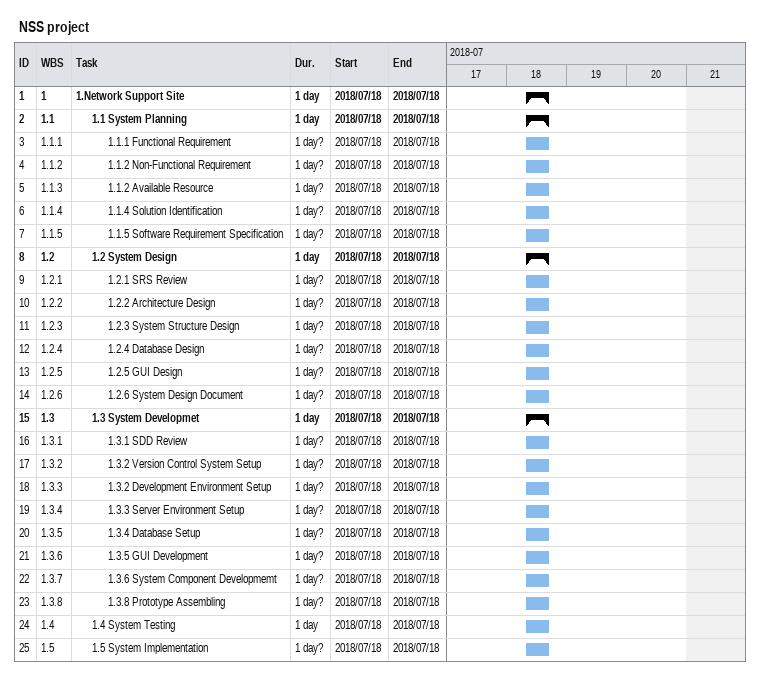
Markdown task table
NSS project

| ID | WBS | Task | Duration | Start | Finish |
|---|---|---|---|---|---|
| 1 | 1 | **1.Network Support Site** | 1d | 2018-07-18 | 2018-07-18 |
| 2 | 1.1 | **1.1 System Planning** | 1d | 2018-07-18 | 2018-07-18 |
| 3 | 1.1.1 | 1.1.1 Functional Requirement | 1d? | 2018-07-18 | 2018-07-18 |
| 4 | 1.1.2 | 1.1.2 Non-Functional Requirement | 1d? | 2018-07-18 | 2018-07-18 |
| 5 | 1.1.3 | 1.1.2 Available Resource | 1d? | 2018-07-18 | 2018-07-18 |
| 6 | 1.1.4 | 1.1.4 Solution Identification | 1d? | 2018-07-18 | 2018-07-18 |
| 7 | 1.1.5 | 1.1.5 Software Requirement Specification | 1d? | 2018-07-18 | 2018-07-18 |
| 8 | 1.2 | **1.2 System Design** | 1d | 2018-07-18 | 2018-07-18 |
| 9 | 1.2.1 | 1.2.1 SRS Review | 1d? | 2018-07-18 | 2018-07-18 |
| 10 | 1.2.2 | 1.2.2 Architecture Design | 1d? | 2018-07-18 | 2018-07-18 |
| 11 | 1.2.3 | 1.2.3 System Structure Design | 1d? | 2018-07-18 | 2018-07-18 |
| 12 | 1.2.4 | 1.2.4 Database Design | 1d? | 2018-07-18 | 2018-07-18 |
| 13 | 1.2.5 | 1.2.5 GUI Design | 1d? | 2018-07-18 | 2018-07-18 |
| 14 | 1.2.6 | 1.2.6 System Design Document | 1d? | 2018-07-18 | 2018-07-18 |
| 15 | 1.3 | **1.3 System Developmet** | 1d | 2018-07-18 | 2018-07-18 |
| 16 | 1.3.1 | 1.3.1 SDD Review | 1d? | 2018-07-18 | 2018-07-18 |
| 17 | 1.3.2 | 1.3.2 Version Control System Setup | 1d? | 2018-07-18 | 2018-07-18 |
| 18 | 1.3.3 | 1.3.2 Development Environment Setup | 1d? | 2018-07-18 | 2018-07-18 |
| 19 | 1.3.4 | 1.3.3 Server Environment Setup | 1d? | 2018-07-18 | 2018-07-18 |
| 20 | 1.3.5 | 1.3.4 Database Setup | 1d? | 2018-07-18 | 2018-07-18 |
| 21 | 1.3.6 | 1.3.5 GUI Development | 1d? | 2018-07-18 | 2018-07-18 |
| 22 | 1.3.7 | 1.3.6 System Component Developmemt | 1d? | 2018-07-18 | 2018-07-18 |
| 23 | 1.3.8 | 1.3.8 Prototype Assembling | 1d? | 2018-07-18 | 2018-07-18 |
| 24 | 1.4 | 1.4 System Testing | 1d | 2018-07-18 | 2018-07-18 |
| 25 | 1.5 | 1.5 System Implementation | 1d? | 2018-07-18 | 2018-07-18 |
